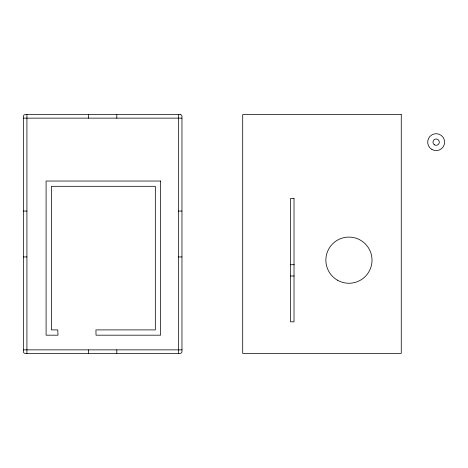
<?xml version="1.0" encoding="UTF-8"?>
<svg xmlns="http://www.w3.org/2000/svg" width="468" height="468" viewBox="0 0 468 468"><rect width="100%" height="100%" fill="white"/><g stroke="black" fill="none" stroke-linecap="round" stroke-linejoin="round"><path stroke-width="0.7" d="M23.4 118.141L181.964 118.141M23.4 211.056L26.922 211.056M178.443 211.056L181.964 211.056M23.4 256.944L26.922 256.944M178.443 256.944L181.964 256.944M290.558 264.718L294.196 264.718M290.558 275.991L294.196 275.991M23.4 349.859L181.964 349.859M178.443 114.619L178.443 353.381M116.807 114.619L116.807 118.141M116.807 349.859L116.807 353.381M88.563 114.619L88.563 118.141M88.563 349.859L88.563 353.381M26.922 114.619L26.922 353.381M180.203 114.619L25.161 114.619A1.761 1.761 0 0 0 23.4 116.38L23.4 351.62A1.761 1.761 0 0 0 25.161 353.381L180.203 353.381A1.761 1.761 0 0 0 181.964 351.62L181.964 116.38A1.761 1.761 0 0 0 180.203 114.619M401.263 114.619L242.699 114.619L242.699 353.381L401.263 353.381L401.263 114.619M160.612 181.028L46.092 181.028L46.092 335.187L57.997 335.187L57.775 329.905L51.375 329.905L51.375 186.311L155.329 186.311L155.329 329.905L95.94 329.905L96.016 335.187L160.612 335.187L160.612 181.028M294.021 198.508L290.499 198.508L290.499 321.844L294.021 321.844L294.021 198.508M431.917 149.473A8.459 8.459 0 0 0 444.6 142.149A8.459 8.459 0 0 0 431.917 134.825A8.459 8.459 0 0 0 431.917 149.473M434.368 144.776A3.171 3.171 0 0 0 439.306 142.377A3.171 3.171 0 0 0 434.76 139.3A3.171 3.171 0 0 0 434.368 144.776M337.405 280.162A23.078 23.078 0 0 0 372.025 260.173A23.078 23.078 0 0 0 337.405 240.189A23.078 23.078 0 0 0 337.405 280.162"/></g></svg>
